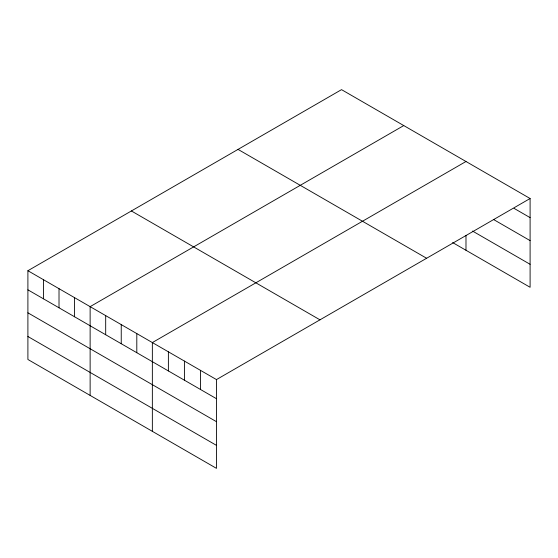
<?xml version="1.0" encoding="UTF-8"?>
<svg xmlns="http://www.w3.org/2000/svg" width="558" height="558" viewBox="0 0 558 558"><rect width="100%" height="100%" fill="white"/><g stroke="black" fill="none" stroke-linecap="round" stroke-linejoin="round"><path stroke-width="0.84" d="M27.9 270.714L216.469 379.586L216.469 468.357L27.9 359.485L27.9 270.714L341.531 89.643L530.1 198.515L530.1 287.286L452.65 242.57M403.762 125.571L90.131 306.642L90.131 395.413M465.986 161.499L152.355 342.57L152.355 431.341M216.469 379.586L530.1 198.515M514.071 208.371L530.1 217.627M493.67 219.58L530.1 240.617M472.542 231.068L530.1 264.297M238.036 149.398L426.605 258.263M131.395 210.966L319.964 319.832M27.9 289.832L216.469 398.705M27.9 312.822L216.469 421.688M27.9 336.502L216.469 445.368M465.986 235.49L465.986 250.27M200.441 370.331L200.441 389.449M184.412 361.075L184.412 380.193M168.383 351.826L168.383 370.937M136.801 333.586L136.801 352.705M121.239 324.61L121.239 343.721M105.685 315.626L105.685 334.744M74.57 297.665L74.57 316.777M59.015 288.681L59.015 307.793M43.454 279.697L43.454 298.816"/></g></svg>
